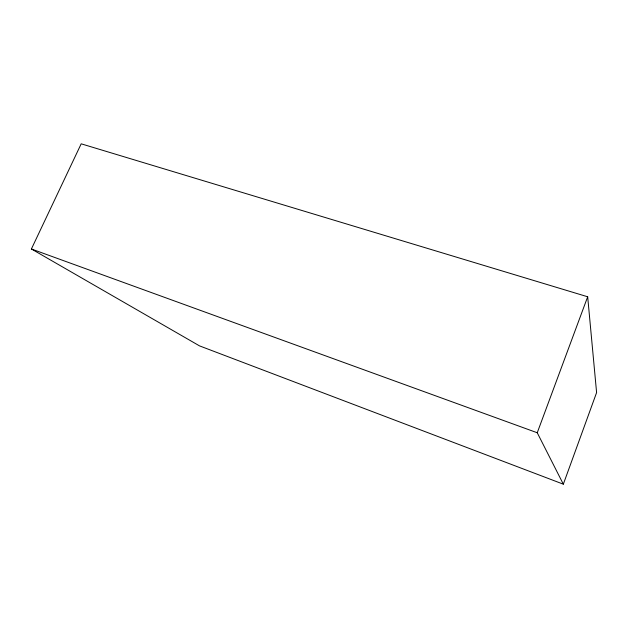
<?xml version="1.0" encoding="UTF-8"?>
<svg xmlns="http://www.w3.org/2000/svg" width="628" height="628" viewBox="0 0 628 628"><rect width="100%" height="100%" fill="white"/><g stroke="black" fill="none" stroke-linecap="round" stroke-linejoin="round"><path stroke-width="0.94" d="M563.332 484.18L596.6 392.579L587.682 296.777L81.185 143.82L31.4 248.978L199.516 345.879L563.332 484.18L537.246 432.755L31.4 248.978M537.246 432.755L587.682 296.777"/></g></svg>
